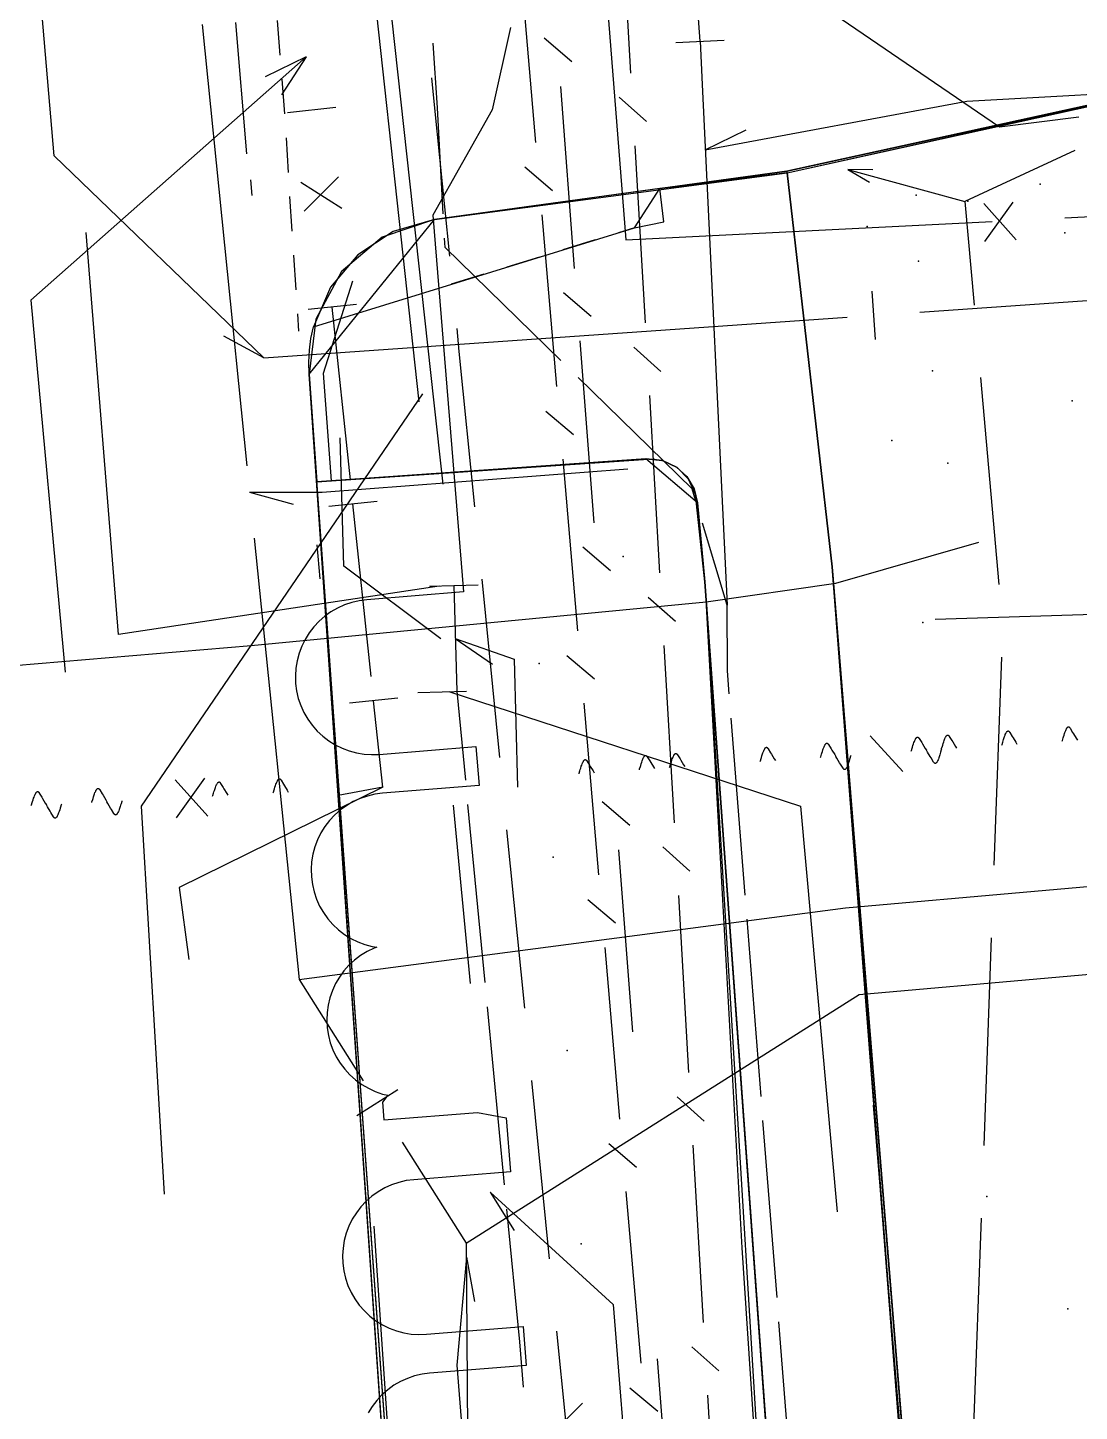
# Model space of a CAD drawing. Header units: metres. Extents: x -3903 to -3714, y 4981 to 6033.
# Drawn here: x -3845.56 to -3823.89, y 5857.09 to 5885.63 of the extents above; entities that cross this region are included whole.
import ezdxf

# ---------------------------------------------------------------- set-up
doc = ezdxf.new("R2010")
doc.units = ezdxf.units.M
for name, color, linetype in [('BUSH', 7, 'Continuous'), ('CURB', 7, 'Continuous'), ('ELECTR_CABLE', 7, 'Continuous'), ('ELECTR_CABLE_COMM', 7, 'Continuous'), ('GAS', 7, 'Continuous'), ('GRASS', 7, 'Continuous'), ('GROUND', 7, 'Continuous'), ('LAMP', 7, 'Continuous'), ('LOUNGER', 7, 'Continuous'), ('OVERHEAD_POWER_LINE', 7, 'Continuous'), ('ROAD', 7, 'Continuous'), ('SEWER', 7, 'Continuous'), ('SIDEWALK_PATH', 7, 'Continuous'), ('TREE', 7, 'Continuous'), ('WATER_PIPELINE', 7, 'Continuous')]:
    doc.layers.add(name, color=color, linetype=linetype)

msp = doc.modelspace()

# ---------------------------------------------------------------- linework, layer by layer
at = {"layer": 'BUSH'}
for p in [(-3824.695, 5882.397), (-3827.25, 5882.17), (-3828.26, 5881.526), (-3824.188, 5881.397), (-3827.201, 5880.813), (-3826.912, 5878.55), (-3827.755, 5877.111), (-3826.597, 5876.646), (-3824.126, 5859.202)]:
    msp.add_point(p, dxfattribs=at)
at = {"layer": 'CURB'}
for points in [[(-3812.863, 5828.993), (-3809.797, 5788.365), (-3812.599, 5785.145), (-3821.685, 5784.568), (-3830.007, 5784.137), (-3833.155, 5786.917), (-3836.82, 5837.701), (-3836.963, 5839.683), (-3839.763, 5878.481), (-3837.177, 5881.669), (-3829.911, 5882.635), (-3815.571, 5885.812)], [(-3840.359, 5885.06), (-3840.416, 5885.771)], [(-3840.261, 5883.851), (-3840.319, 5884.562)], [(-3840.19, 5882.64), (-3840.23, 5883.352)], [(-3829.915, 5882.668), (-3828.985, 5874.507), (-3825.055, 5826.096)], [(-3840.113, 5881.43), (-3840.162, 5882.141)], [(-3833.867, 5881.249), (-3834.537, 5881.042)], [(-3833.054, 5881.5), (-3833.389, 5881.397)], [(-3840.03, 5880.219), (-3840.079, 5880.931)], [(-3835.015, 5880.895), (-3835.685, 5880.688)], [(-3839.304, 5876.282), (-3839.464, 5878.503), (-3838.862, 5880.405)], [(-3836.163, 5880.541), (-3836.833, 5880.334)], [(-3839.972, 5879.365), (-3839.996, 5879.721)], [(-3825.102, 5784.391), (-3831.608, 5874.193), (-3831.756, 5875.825), (-3832.822, 5876.732), (-3839.603, 5876.261)], [(-3839.603, 5874.957), (-3839.545, 5874.258)]]:
    msp.add_lwpolyline(points, dxfattribs=at)
at = {"layer": 'ELECTR_CABLE'}
for points in [[(-3838.79, 5889.7), (-3837.5, 5877.91)], [(-3838.49, 5889.73), (-3837.2, 5877.95)], [(-3831.704, 5885.344), (-3831.92, 5888.342)], [(-3831.89, 5887.926), (-3825.535, 5883.579), (-3823.896, 5883.784)], [(-3836.999, 5881.787), (-3837.115, 5883.969), (-3837.209, 5885.308)], [(-3832.203, 5885.32), (-3831.205, 5885.368)], [(-3831.704, 5885.344), (-3831.661, 5884.452), (-3831.148, 5873.715)], [(-3831.597, 5883.109), (-3826.203, 5884.112), (-3821.511, 5884.373)], [(-3831.597, 5883.109), (-3830.758, 5883.519)], [(-3826.246, 5882.042), (-3826.057, 5879.905)], [(-3837.08, 5874.11), (-3843.695, 5873.108), (-3844.358, 5881.399)], [(-3834.578, 5878.762), (-3836.962, 5881.095), (-3836.972, 5881.287)], [(-3831.801, 5875.883), (-3831.87, 5876.112), (-3834.221, 5878.412)], [(-3825.925, 5878.411), (-3825.548, 5874.138)], [(-3837.423, 5878.074), (-3843.222, 5869.571), (-3842.75, 5861.564)], [(-3837.2, 5877.95), (-3837.009, 5876.21)], [(-3818.858, 5877.896), (-3819.238, 5873.663), (-3826.858, 5873.417)], [(-3837.05, 5873.02), (-3839.05, 5874.52), (-3839.123, 5877.163)], [(-3831.148, 5873.715), (-3831.657, 5875.404)], [(-3872.682, 5870.022), (-3851.209, 5872.02), (-3840.958, 5872.88), (-3831.579, 5873.787), (-3828.905, 5874.17), (-3825.962, 5875.014)], [(-3837.28, 5874.106), (-3836.28, 5874.134)], [(-3836.78, 5874.12), (-3836.72, 5871.94)], [(-3831.104, 5871.885), (-3831.142, 5872.361), (-3831.148, 5873.715)], [(-3836.75, 5873.03), (-3835.538, 5872.602), (-3835.465, 5869.959)], [(-3836.75, 5873.03), (-3835.984, 5872.495)], [(-3825.491, 5872.642), (-3825.647, 5868.354)], [(-3837.52, 5871.916), (-3836.52, 5871.944)], [(-3836.883, 5871.936), (-3829.634, 5869.571), (-3828.879, 5861.202)], [(-3836.72, 5871.94), (-3836.543, 5870.103)], [(-3830.776, 5867.734), (-3831.065, 5871.386)], [(-3828.202, 5871.019), (-3827.523, 5870.284)], [(-3827.351, 5870.702), (-3827.347, 5870.716), (-3827.333, 5870.765), (-3827.326, 5870.787), (-3827.316, 5870.82), (-3827.304, 5870.857), (-3827.296, 5870.881), (-3827.287, 5870.905), (-3827.28, 5870.922), (-3827.272, 5870.939), (-3827.267, 5870.95), (-3827.263, 5870.959), (-3827.258, 5870.966), (-3827.256, 5870.969), (-3827.254, 5870.972), (-3827.25, 5870.978), (-3827.247, 5870.981), (-3827.245, 5870.983), (-3827.243, 5870.986), (-3827.24, 5870.988), (-3827.237, 5870.99), (-3827.235, 5870.991), (-3827.233, 5870.992), (-3827.232, 5870.993), (-3827.23, 5870.993), (-3827.229, 5870.994), (-3827.227, 5870.994), (-3827.225, 5870.995), (-3827.223, 5870.995), (-3827.222, 5870.995), (-3827.221, 5870.994), (-3827.22, 5870.994), (-3827.219, 5870.994), (-3827.218, 5870.994), (-3827.216, 5870.993), (-3827.215, 5870.993), (-3827.213, 5870.992), (-3827.212, 5870.991), (-3827.211, 5870.99), (-3827.209, 5870.989), (-3827.208, 5870.988), (-3827.207, 5870.987), (-3827.206, 5870.986), (-3827.203, 5870.984), (-3827.202, 5870.982), (-3827.2, 5870.98), (-3827.197, 5870.976), (-3827.195, 5870.972), (-3827.19, 5870.965), (-3827.137, 5870.881), (-3827.12, 5870.853), (-3827.063, 5870.759), (-3827.04, 5870.723)], [(-3826.729, 5870.744), (-3826.725, 5870.758), (-3826.71, 5870.808), (-3826.704, 5870.829), (-3826.694, 5870.862), (-3826.682, 5870.899), (-3826.673, 5870.923), (-3826.665, 5870.947), (-3826.658, 5870.964), (-3826.65, 5870.982), (-3826.645, 5870.992), (-3826.64, 5871.001), (-3826.636, 5871.008), (-3826.634, 5871.011), (-3826.631, 5871.015), (-3826.627, 5871.02), (-3826.625, 5871.023), (-3826.623, 5871.025), (-3826.62, 5871.028), (-3826.618, 5871.03), (-3826.614, 5871.032), (-3826.612, 5871.034), (-3826.611, 5871.034), (-3826.609, 5871.035), (-3826.608, 5871.036), (-3826.607, 5871.036), (-3826.604, 5871.036), (-3826.603, 5871.037), (-3826.601, 5871.037), (-3826.6, 5871.037), (-3826.599, 5871.037), (-3826.598, 5871.037), (-3826.596, 5871.036), (-3826.595, 5871.036), (-3826.594, 5871.035), (-3826.592, 5871.035), (-3826.59, 5871.034), (-3826.589, 5871.033), (-3826.588, 5871.032), (-3826.587, 5871.032), (-3826.585, 5871.031), (-3826.584, 5871.03), (-3826.583, 5871.029), (-3826.581, 5871.026), (-3826.579, 5871.024), (-3826.577, 5871.022), (-3826.574, 5871.018), (-3826.572, 5871.014), (-3826.568, 5871.008), (-3826.515, 5870.923), (-3826.498, 5870.895), (-3826.44, 5870.801), (-3826.418, 5870.765)], [(-3825.484, 5870.828), (-3825.479, 5870.843), (-3825.465, 5870.892), (-3825.458, 5870.914), (-3825.448, 5870.947), (-3825.437, 5870.983), (-3825.428, 5871.008), (-3825.419, 5871.032), (-3825.413, 5871.049), (-3825.405, 5871.066), (-3825.4, 5871.077), (-3825.395, 5871.085), (-3825.39, 5871.093), (-3825.388, 5871.096), (-3825.386, 5871.099), (-3825.382, 5871.104), (-3825.38, 5871.107), (-3825.377, 5871.11), (-3825.375, 5871.112), (-3825.372, 5871.114), (-3825.369, 5871.117), (-3825.367, 5871.118), (-3825.366, 5871.119), (-3825.364, 5871.119), (-3825.363, 5871.12), (-3825.361, 5871.12), (-3825.359, 5871.121), (-3825.358, 5871.121), (-3825.356, 5871.121), (-3825.355, 5871.121), (-3825.354, 5871.121), (-3825.353, 5871.121), (-3825.351, 5871.121), (-3825.35, 5871.12), (-3825.349, 5871.12), (-3825.347, 5871.119), (-3825.345, 5871.118), (-3825.344, 5871.118), (-3825.343, 5871.117), (-3825.342, 5871.116), (-3825.34, 5871.115), (-3825.339, 5871.114), (-3825.338, 5871.113), (-3825.336, 5871.111), (-3825.334, 5871.109), (-3825.332, 5871.106), (-3825.329, 5871.102), (-3825.327, 5871.099), (-3825.323, 5871.092), (-3825.27, 5871.008), (-3825.253, 5870.979), (-3825.195, 5870.886), (-3825.172, 5870.849)], [(-3824.239, 5870.913), (-3824.234, 5870.927), (-3824.22, 5870.976), (-3824.213, 5870.998), (-3824.203, 5871.031), (-3824.192, 5871.068), (-3824.183, 5871.092), (-3824.174, 5871.116), (-3824.167, 5871.133), (-3824.16, 5871.15), (-3824.154, 5871.161), (-3824.15, 5871.17), (-3824.145, 5871.177), (-3824.143, 5871.18), (-3824.141, 5871.183), (-3824.137, 5871.189), (-3824.134, 5871.192), (-3824.132, 5871.194), (-3824.13, 5871.197), (-3824.127, 5871.199), (-3824.124, 5871.201), (-3824.122, 5871.202), (-3824.121, 5871.203), (-3824.119, 5871.204), (-3824.118, 5871.204), (-3824.116, 5871.205), (-3824.114, 5871.205), (-3824.112, 5871.206), (-3824.11, 5871.206), (-3824.11, 5871.206), (-3824.108, 5871.205), (-3824.107, 5871.205), (-3824.106, 5871.205), (-3824.105, 5871.205), (-3824.104, 5871.204), (-3824.102, 5871.204), (-3824.1, 5871.203), (-3824.099, 5871.202), (-3824.098, 5871.201), (-3824.097, 5871.2), (-3824.095, 5871.199), (-3824.094, 5871.198), (-3824.093, 5871.197), (-3824.091, 5871.195), (-3824.089, 5871.193), (-3824.087, 5871.191), (-3824.084, 5871.187), (-3824.082, 5871.183), (-3824.077, 5871.176), (-3824.025, 5871.092), (-3824.007, 5871.064), (-3823.95, 5870.97), (-3823.927, 5870.934)], [(-3830.464, 5870.491), (-3830.46, 5870.505), (-3830.446, 5870.554), (-3830.439, 5870.576), (-3830.429, 5870.609), (-3830.417, 5870.646), (-3830.409, 5870.67), (-3830.4, 5870.694), (-3830.393, 5870.711), (-3830.385, 5870.728), (-3830.38, 5870.739), (-3830.375, 5870.748), (-3830.371, 5870.755), (-3830.369, 5870.758), (-3830.367, 5870.761), (-3830.363, 5870.767), (-3830.36, 5870.77), (-3830.358, 5870.772), (-3830.355, 5870.775), (-3830.353, 5870.777), (-3830.35, 5870.779), (-3830.348, 5870.78), (-3830.346, 5870.781), (-3830.345, 5870.782), (-3830.343, 5870.782), (-3830.342, 5870.783), (-3830.34, 5870.783), (-3830.338, 5870.784), (-3830.336, 5870.784), (-3830.335, 5870.784), (-3830.334, 5870.783), (-3830.333, 5870.783), (-3830.332, 5870.783), (-3830.331, 5870.783), (-3830.329, 5870.782), (-3830.328, 5870.782), (-3830.326, 5870.781), (-3830.324, 5870.78), (-3830.324, 5870.779), (-3830.322, 5870.778), (-3830.321, 5870.777), (-3830.32, 5870.776), (-3830.319, 5870.775), (-3830.316, 5870.773), (-3830.315, 5870.771), (-3830.313, 5870.769), (-3830.31, 5870.765), (-3830.307, 5870.761), (-3830.303, 5870.754), (-3830.25, 5870.67), (-3830.233, 5870.642), (-3830.175, 5870.548), (-3830.153, 5870.512)], [(-3829.219, 5870.575), (-3829.215, 5870.59), (-3829.2, 5870.639), (-3829.194, 5870.661), (-3829.184, 5870.694), (-3829.172, 5870.73), (-3829.164, 5870.755), (-3829.155, 5870.778), (-3829.148, 5870.796), (-3829.14, 5870.813), (-3829.135, 5870.823), (-3829.13, 5870.832), (-3829.126, 5870.84), (-3829.124, 5870.843), (-3829.122, 5870.846), (-3829.118, 5870.851), (-3829.115, 5870.854), (-3829.113, 5870.857), (-3829.11, 5870.859), (-3829.108, 5870.861), (-3829.105, 5870.863), (-3829.103, 5870.865), (-3829.101, 5870.866), (-3829.1, 5870.866), (-3829.098, 5870.867), (-3829.097, 5870.867), (-3829.095, 5870.868), (-3829.093, 5870.868), (-3829.091, 5870.868), (-3829.09, 5870.868), (-3829.089, 5870.868), (-3829.088, 5870.868), (-3829.087, 5870.867), (-3829.086, 5870.867), (-3829.084, 5870.867), (-3829.083, 5870.866), (-3829.081, 5870.865), (-3829.079, 5870.864), (-3829.078, 5870.864), (-3829.077, 5870.863), (-3829.076, 5870.862), (-3829.075, 5870.861), (-3829.073, 5870.86), (-3829.071, 5870.857), (-3829.07, 5870.856), (-3829.067, 5870.853), (-3829.065, 5870.849), (-3829.062, 5870.846), (-3829.058, 5870.839), (-3829.005, 5870.754), (-3828.988, 5870.726), (-3828.93, 5870.633), (-3828.908, 5870.596)], [(-3826.729, 5870.744), (-3826.733, 5870.729), (-3826.747, 5870.68), (-3826.754, 5870.658), (-3826.764, 5870.625), (-3826.776, 5870.589), (-3826.784, 5870.564), (-3826.793, 5870.54), (-3826.8, 5870.523), (-3826.808, 5870.506), (-3826.813, 5870.495), (-3826.818, 5870.487), (-3826.822, 5870.479), (-3826.824, 5870.476), (-3826.826, 5870.473), (-3826.83, 5870.468), (-3826.833, 5870.465), (-3826.835, 5870.462), (-3826.838, 5870.46), (-3826.84, 5870.458), (-3826.843, 5870.455), (-3826.845, 5870.454), (-3826.847, 5870.453), (-3826.848, 5870.453), (-3826.85, 5870.452), (-3826.851, 5870.452), (-3826.853, 5870.451), (-3826.855, 5870.451), (-3826.857, 5870.451), (-3826.858, 5870.451), (-3826.859, 5870.451), (-3826.86, 5870.451), (-3826.861, 5870.451), (-3826.862, 5870.452), (-3826.864, 5870.452), (-3826.865, 5870.453), (-3826.867, 5870.454), (-3826.869, 5870.454), (-3826.87, 5870.455), (-3826.871, 5870.456), (-3826.872, 5870.457), (-3826.873, 5870.458), (-3826.874, 5870.459), (-3826.877, 5870.461), (-3826.878, 5870.463), (-3826.88, 5870.466), (-3826.883, 5870.47), (-3826.886, 5870.473), (-3826.89, 5870.48), (-3826.943, 5870.564), (-3826.96, 5870.593), (-3827.018, 5870.686), (-3827.04, 5870.723)], [(-3834.2, 5870.237), (-3834.195, 5870.252), (-3834.181, 5870.301), (-3834.174, 5870.323), (-3834.164, 5870.356), (-3834.153, 5870.392), (-3834.144, 5870.417), (-3834.135, 5870.441), (-3834.129, 5870.458), (-3834.121, 5870.475), (-3834.116, 5870.486), (-3834.111, 5870.494), (-3834.106, 5870.502), (-3834.104, 5870.505), (-3834.102, 5870.508), (-3834.098, 5870.513), (-3834.096, 5870.517), (-3834.093, 5870.519), (-3834.091, 5870.521), (-3834.088, 5870.524), (-3834.085, 5870.526), (-3834.083, 5870.527), (-3834.082, 5870.528), (-3834.08, 5870.529), (-3834.079, 5870.529), (-3834.077, 5870.53), (-3834.075, 5870.53), (-3834.074, 5870.53), (-3834.072, 5870.53), (-3834.071, 5870.53), (-3834.07, 5870.53), (-3834.069, 5870.53), (-3834.067, 5870.53), (-3834.066, 5870.53), (-3834.065, 5870.529), (-3834.063, 5870.528), (-3834.061, 5870.527), (-3834.06, 5870.527), (-3834.059, 5870.526), (-3834.058, 5870.525), (-3834.056, 5870.524), (-3834.055, 5870.523), (-3834.054, 5870.522), (-3834.052, 5870.52), (-3834.05, 5870.518), (-3834.048, 5870.515), (-3834.045, 5870.512), (-3834.043, 5870.508), (-3834.039, 5870.501), (-3833.986, 5870.417), (-3833.969, 5870.389), (-3833.911, 5870.295), (-3833.888, 5870.258)], [(-3832.955, 5870.322), (-3832.95, 5870.336), (-3832.936, 5870.386), (-3832.929, 5870.407), (-3832.919, 5870.44), (-3832.908, 5870.477), (-3832.899, 5870.501), (-3832.89, 5870.525), (-3832.883, 5870.542), (-3832.876, 5870.56), (-3832.87, 5870.57), (-3832.866, 5870.579), (-3832.861, 5870.586), (-3832.859, 5870.589), (-3832.857, 5870.593), (-3832.853, 5870.598), (-3832.85, 5870.601), (-3832.848, 5870.603), (-3832.846, 5870.606), (-3832.843, 5870.608), (-3832.84, 5870.61), (-3832.838, 5870.612), (-3832.837, 5870.612), (-3832.835, 5870.613), (-3832.834, 5870.614), (-3832.832, 5870.614), (-3832.83, 5870.614), (-3832.828, 5870.615), (-3832.826, 5870.615), (-3832.826, 5870.615), (-3832.824, 5870.615), (-3832.823, 5870.615), (-3832.822, 5870.614), (-3832.821, 5870.614), (-3832.82, 5870.613), (-3832.818, 5870.613), (-3832.816, 5870.612), (-3832.815, 5870.611), (-3832.814, 5870.61), (-3832.813, 5870.61), (-3832.811, 5870.609), (-3832.81, 5870.608), (-3832.809, 5870.607), (-3832.807, 5870.604), (-3832.805, 5870.603), (-3832.803, 5870.6), (-3832.8, 5870.596), (-3832.798, 5870.592), (-3832.793, 5870.586), (-3832.741, 5870.501), (-3832.723, 5870.473), (-3832.666, 5870.379), (-3832.643, 5870.343)], [(-3832.332, 5870.364), (-3832.328, 5870.379), (-3832.313, 5870.428), (-3832.307, 5870.45), (-3832.297, 5870.483), (-3832.285, 5870.519), (-3832.277, 5870.544), (-3832.268, 5870.567), (-3832.261, 5870.585), (-3832.253, 5870.602), (-3832.248, 5870.612), (-3832.243, 5870.621), (-3832.239, 5870.629), (-3832.237, 5870.632), (-3832.235, 5870.635), (-3832.231, 5870.64), (-3832.228, 5870.643), (-3832.226, 5870.646), (-3832.223, 5870.648), (-3832.221, 5870.65), (-3832.218, 5870.652), (-3832.215, 5870.654), (-3832.214, 5870.655), (-3832.213, 5870.655), (-3832.211, 5870.656), (-3832.21, 5870.656), (-3832.208, 5870.657), (-3832.206, 5870.657), (-3832.204, 5870.657), (-3832.203, 5870.657), (-3832.202, 5870.657), (-3832.201, 5870.657), (-3832.2, 5870.656), (-3832.198, 5870.656), (-3832.197, 5870.656), (-3832.195, 5870.655), (-3832.193, 5870.654), (-3832.192, 5870.653), (-3832.191, 5870.653), (-3832.19, 5870.652), (-3832.189, 5870.651), (-3832.187, 5870.65), (-3832.186, 5870.649), (-3832.184, 5870.646), (-3832.183, 5870.645), (-3832.18, 5870.642), (-3832.178, 5870.638), (-3832.175, 5870.635), (-3832.171, 5870.628), (-3832.118, 5870.543), (-3832.101, 5870.515), (-3832.043, 5870.422), (-3832.021, 5870.385)], [(-3828.597, 5870.617), (-3828.601, 5870.603), (-3828.615, 5870.553), (-3828.622, 5870.532), (-3828.632, 5870.499), (-3828.643, 5870.462), (-3828.652, 5870.438), (-3828.661, 5870.414), (-3828.668, 5870.397), (-3828.675, 5870.379), (-3828.681, 5870.369), (-3828.685, 5870.36), (-3828.69, 5870.353), (-3828.692, 5870.35), (-3828.694, 5870.346), (-3828.698, 5870.341), (-3828.701, 5870.338), (-3828.703, 5870.336), (-3828.705, 5870.333), (-3828.708, 5870.331), (-3828.711, 5870.329), (-3828.713, 5870.327), (-3828.714, 5870.327), (-3828.716, 5870.326), (-3828.718, 5870.325), (-3828.719, 5870.325), (-3828.721, 5870.324), (-3828.723, 5870.324), (-3828.725, 5870.324), (-3828.725, 5870.324), (-3828.727, 5870.324), (-3828.728, 5870.324), (-3828.729, 5870.325), (-3828.73, 5870.325), (-3828.731, 5870.325), (-3828.733, 5870.326), (-3828.735, 5870.327), (-3828.736, 5870.328), (-3828.737, 5870.328), (-3828.738, 5870.329), (-3828.74, 5870.33), (-3828.741, 5870.331), (-3828.742, 5870.332), (-3828.744, 5870.335), (-3828.746, 5870.336), (-3828.748, 5870.339), (-3828.751, 5870.343), (-3828.753, 5870.346), (-3828.758, 5870.353), (-3828.811, 5870.438), (-3828.828, 5870.466), (-3828.885, 5870.559), (-3828.908, 5870.596)], [(-3842.522, 5870.111), (-3841.854, 5869.366)], [(-3841.923, 5870.145), (-3842.503, 5869.33)], [(-3840.506, 5869.843), (-3840.501, 5869.858), (-3840.486, 5869.907), (-3840.479, 5869.929), (-3840.469, 5869.962), (-3840.457, 5869.998), (-3840.448, 5870.022), (-3840.439, 5870.046), (-3840.431, 5870.063), (-3840.423, 5870.08), (-3840.418, 5870.091), (-3840.413, 5870.099), (-3840.409, 5870.107), (-3840.407, 5870.11), (-3840.404, 5870.113), (-3840.4, 5870.118), (-3840.398, 5870.121), (-3840.395, 5870.123), (-3840.393, 5870.126), (-3840.39, 5870.128), (-3840.387, 5870.13), (-3840.385, 5870.131), (-3840.384, 5870.132), (-3840.382, 5870.133), (-3840.381, 5870.133), (-3840.379, 5870.134), (-3840.377, 5870.134), (-3840.375, 5870.135), (-3840.373, 5870.135), (-3840.373, 5870.135), (-3840.371, 5870.134), (-3840.37, 5870.134), (-3840.369, 5870.134), (-3840.368, 5870.134), (-3840.367, 5870.133), (-3840.365, 5870.132), (-3840.363, 5870.131), (-3840.362, 5870.131), (-3840.361, 5870.13), (-3840.36, 5870.129), (-3840.358, 5870.128), (-3840.357, 5870.127), (-3840.356, 5870.126), (-3840.354, 5870.124), (-3840.352, 5870.122), (-3840.35, 5870.119), (-3840.347, 5870.115), (-3840.345, 5870.112), (-3840.341, 5870.105), (-3840.289, 5870.02), (-3840.272, 5869.991), (-3840.216, 5869.897), (-3840.194, 5869.86)], [(-3845.491, 5869.58), (-3845.486, 5869.594), (-3845.471, 5869.643), (-3845.464, 5869.665), (-3845.454, 5869.698), (-3845.442, 5869.734), (-3845.433, 5869.758), (-3845.424, 5869.782), (-3845.416, 5869.799), (-3845.408, 5869.816), (-3845.403, 5869.827), (-3845.398, 5869.835), (-3845.394, 5869.843), (-3845.392, 5869.846), (-3845.389, 5869.849), (-3845.385, 5869.854), (-3845.383, 5869.857), (-3845.38, 5869.86), (-3845.378, 5869.862), (-3845.375, 5869.864), (-3845.372, 5869.866), (-3845.37, 5869.868), (-3845.369, 5869.868), (-3845.367, 5869.869), (-3845.366, 5869.87), (-3845.364, 5869.87), (-3845.362, 5869.87), (-3845.36, 5869.871), (-3845.358, 5869.871), (-3845.358, 5869.871), (-3845.356, 5869.87), (-3845.355, 5869.87), (-3845.354, 5869.87), (-3845.353, 5869.87), (-3845.352, 5869.869), (-3845.35, 5869.869), (-3845.348, 5869.868), (-3845.347, 5869.867), (-3845.346, 5869.866), (-3845.345, 5869.865), (-3845.343, 5869.864), (-3845.342, 5869.863), (-3845.341, 5869.862), (-3845.339, 5869.86), (-3845.337, 5869.858), (-3845.335, 5869.855), (-3845.332, 5869.851), (-3845.33, 5869.848), (-3845.326, 5869.841), (-3845.274, 5869.756), (-3845.257, 5869.727), (-3845.201, 5869.633), (-3845.179, 5869.596)], [(-3844.245, 5869.646), (-3844.24, 5869.66), (-3844.225, 5869.709), (-3844.218, 5869.731), (-3844.208, 5869.764), (-3844.195, 5869.8), (-3844.187, 5869.824), (-3844.177, 5869.848), (-3844.17, 5869.865), (-3844.162, 5869.882), (-3844.157, 5869.893), (-3844.152, 5869.901), (-3844.147, 5869.909), (-3844.145, 5869.912), (-3844.143, 5869.915), (-3844.139, 5869.92), (-3844.136, 5869.923), (-3844.134, 5869.926), (-3844.132, 5869.928), (-3844.129, 5869.93), (-3844.126, 5869.932), (-3844.124, 5869.934), (-3844.122, 5869.934), (-3844.121, 5869.935), (-3844.119, 5869.935), (-3844.118, 5869.936), (-3844.116, 5869.936), (-3844.114, 5869.937), (-3844.112, 5869.937), (-3844.111, 5869.937), (-3844.11, 5869.936), (-3844.109, 5869.936), (-3844.108, 5869.936), (-3844.107, 5869.936), (-3844.105, 5869.935), (-3844.104, 5869.935), (-3844.102, 5869.934), (-3844.101, 5869.933), (-3844.1, 5869.932), (-3844.098, 5869.931), (-3844.097, 5869.93), (-3844.096, 5869.929), (-3844.095, 5869.928), (-3844.093, 5869.926), (-3844.091, 5869.924), (-3844.089, 5869.921), (-3844.086, 5869.917), (-3844.084, 5869.914), (-3844.08, 5869.907), (-3844.028, 5869.822), (-3844.011, 5869.793), (-3843.955, 5869.699), (-3843.933, 5869.662)], [(-3838.246, 5869.963), (-3842.44, 5867.889), (-3842.243, 5866.406)], [(-3841.752, 5869.777), (-3841.748, 5869.792), (-3841.732, 5869.841), (-3841.726, 5869.863), (-3841.715, 5869.896), (-3841.703, 5869.932), (-3841.694, 5869.956), (-3841.685, 5869.98), (-3841.678, 5869.997), (-3841.67, 5870.014), (-3841.664, 5870.025), (-3841.66, 5870.033), (-3841.655, 5870.041), (-3841.653, 5870.044), (-3841.651, 5870.047), (-3841.647, 5870.052), (-3841.644, 5870.055), (-3841.642, 5870.057), (-3841.639, 5870.06), (-3841.637, 5870.062), (-3841.633, 5870.064), (-3841.631, 5870.065), (-3841.63, 5870.066), (-3841.628, 5870.067), (-3841.627, 5870.067), (-3841.625, 5870.068), (-3841.623, 5870.068), (-3841.622, 5870.069), (-3841.62, 5870.069), (-3841.619, 5870.069), (-3841.618, 5870.068), (-3841.617, 5870.068), (-3841.615, 5870.068), (-3841.614, 5870.068), (-3841.613, 5870.067), (-3841.611, 5870.067), (-3841.609, 5870.065), (-3841.608, 5870.065), (-3841.607, 5870.064), (-3841.606, 5870.063), (-3841.604, 5870.062), (-3841.603, 5870.061), (-3841.602, 5870.06), (-3841.6, 5870.058), (-3841.598, 5870.056), (-3841.596, 5870.053), (-3841.594, 5870.049), (-3841.591, 5870.046), (-3841.587, 5870.039), (-3841.535, 5869.954), (-3841.519, 5869.925), (-3841.462, 5869.831), (-3841.441, 5869.794)], [(-3838.246, 5869.963), (-3839.164, 5869.788)], [(-3844.868, 5869.613), (-3844.872, 5869.598), (-3844.887, 5869.549), (-3844.894, 5869.527), (-3844.905, 5869.494), (-3844.917, 5869.458), (-3844.926, 5869.434), (-3844.935, 5869.41), (-3844.942, 5869.393), (-3844.95, 5869.376), (-3844.955, 5869.365), (-3844.96, 5869.357), (-3844.965, 5869.349), (-3844.967, 5869.346), (-3844.969, 5869.343), (-3844.973, 5869.338), (-3844.976, 5869.335), (-3844.978, 5869.333), (-3844.981, 5869.33), (-3844.983, 5869.328), (-3844.986, 5869.326), (-3844.988, 5869.325), (-3844.99, 5869.324), (-3844.991, 5869.323), (-3844.993, 5869.323), (-3844.994, 5869.322), (-3844.996, 5869.322), (-3844.998, 5869.321), (-3845, 5869.321), (-3845.001, 5869.321), (-3845.002, 5869.322), (-3845.003, 5869.322), (-3845.004, 5869.322), (-3845.006, 5869.322), (-3845.007, 5869.323), (-3845.009, 5869.323), (-3845.01, 5869.325), (-3845.012, 5869.325), (-3845.013, 5869.326), (-3845.014, 5869.327), (-3845.015, 5869.328), (-3845.016, 5869.329), (-3845.017, 5869.33), (-3845.02, 5869.332), (-3845.021, 5869.334), (-3845.023, 5869.337), (-3845.026, 5869.341), (-3845.028, 5869.344), (-3845.033, 5869.351), (-3845.084, 5869.436), (-3845.101, 5869.465), (-3845.157, 5869.559), (-3845.179, 5869.596)], [(-3843.621, 5869.679), (-3843.626, 5869.664), (-3843.641, 5869.615), (-3843.648, 5869.593), (-3843.658, 5869.56), (-3843.671, 5869.524), (-3843.679, 5869.5), (-3843.689, 5869.476), (-3843.696, 5869.459), (-3843.704, 5869.442), (-3843.709, 5869.431), (-3843.714, 5869.423), (-3843.719, 5869.415), (-3843.721, 5869.412), (-3843.723, 5869.409), (-3843.727, 5869.404), (-3843.73, 5869.401), (-3843.732, 5869.398), (-3843.734, 5869.396), (-3843.737, 5869.394), (-3843.74, 5869.392), (-3843.742, 5869.39), (-3843.744, 5869.39), (-3843.745, 5869.389), (-3843.747, 5869.389), (-3843.748, 5869.388), (-3843.75, 5869.388), (-3843.752, 5869.387), (-3843.754, 5869.387), (-3843.755, 5869.387), (-3843.756, 5869.388), (-3843.757, 5869.388), (-3843.758, 5869.388), (-3843.759, 5869.388), (-3843.761, 5869.389), (-3843.762, 5869.389), (-3843.764, 5869.39), (-3843.765, 5869.391), (-3843.766, 5869.392), (-3843.768, 5869.393), (-3843.769, 5869.394), (-3843.77, 5869.395), (-3843.771, 5869.396), (-3843.774, 5869.398), (-3843.775, 5869.4), (-3843.777, 5869.403), (-3843.78, 5869.407), (-3843.782, 5869.41), (-3843.786, 5869.417), (-3843.838, 5869.502), (-3843.855, 5869.531), (-3843.911, 5869.625), (-3843.933, 5869.662)], [(-3836.796, 5869.592), (-3836.442, 5865.911)], [(-3836.496, 5869.605), (-3836.142, 5865.93)], [(-3830.447, 5863.583), (-3830.736, 5867.236)], [(-3825.702, 5866.855), (-3825.857, 5862.568)], [(-3836.094, 5865.433), (-3835.741, 5861.758)], [(-3830.118, 5859.433), (-3830.408, 5863.085)], [(-3836.029, 5861.61), (-3833.496, 5859.293), (-3832.823, 5850.874)], [(-3836.029, 5861.61), (-3835.534, 5860.818)], [(-3835.693, 5861.26), (-3835.43, 5858.52), (-3835.352, 5857.585)], [(-3825.912, 5861.069), (-3826.068, 5856.782)], [(-3834.957, 5851.055), (-3837.959, 5854.109), (-3838.424, 5860.908)], [(-3829.79, 5855.282), (-3830.079, 5858.934)]]:
    msp.add_lwpolyline(points, dxfattribs=at)
at = {"layer": 'ELECTR_CABLE_COMM'}
for points in [[(-3835.402, 5886.799), (-3835.097, 5883.258)], [(-3833.242, 5886.516), (-3833.136, 5884.688)], [(-3834.348, 5884.919), (-3834.916, 5885.407)], [(-3837.241, 5884.59), (-3837.176, 5883.963), (-3836.871, 5880.913)], [(-3834.29, 5880.662), (-3834.575, 5884.415)], [(-3833.372, 5884.189), (-3832.812, 5883.69)], [(-3833.049, 5883.191), (-3832.837, 5879.535)], [(-3835.32, 5882.752), (-3834.746, 5882.269)], [(-3834.969, 5881.763), (-3834.664, 5878.222)], [(-3833.949, 5879.67), (-3834.517, 5880.158)], [(-3836.721, 5879.421), (-3836.674, 5878.949), (-3836.355, 5875.743)], [(-3833.891, 5875.413), (-3834.176, 5879.166)], [(-3833.073, 5879.035), (-3832.513, 5878.537)], [(-3832.75, 5878.037), (-3832.538, 5874.381)], [(-3834.886, 5877.716), (-3834.313, 5877.233)], [(-3834.535, 5876.727), (-3834.23, 5873.186)], [(-3833.55, 5874.421), (-3834.119, 5874.909)], [(-3836.206, 5874.251), (-3835.84, 5870.573)], [(-3832.774, 5873.881), (-3832.214, 5873.383)], [(-3834.452, 5872.68), (-3833.879, 5872.197)], [(-3832.451, 5872.884), (-3832.239, 5869.227)], [(-3834.101, 5871.692), (-3833.796, 5868.15)], [(-3833.151, 5869.172), (-3833.72, 5869.661)], [(-3835.692, 5869.081), (-3835.326, 5865.403)], [(-3832.475, 5868.728), (-3831.915, 5868.23)], [(-3833.094, 5864.915), (-3833.379, 5868.669)], [(-3834.019, 5867.644), (-3833.445, 5867.162)], [(-3832.152, 5867.73), (-3831.94, 5864.074)], [(-3833.668, 5866.656), (-3833.363, 5863.114)], [(-3835.177, 5863.911), (-3834.812, 5860.233)], [(-3832.176, 5863.574), (-3831.617, 5863.076)], [(-3833.585, 5862.609), (-3833.012, 5862.126)], [(-3831.853, 5862.576), (-3831.641, 5858.92)], [(-3833.234, 5861.62), (-3832.929, 5858.079)], [(-3834.663, 5858.741), (-3834.48, 5856.902)], [(-3831.877, 5858.421), (-3831.318, 5857.922)], [(-3832.296, 5854.418), (-3832.581, 5858.171)], [(-3833.152, 5857.573), (-3832.578, 5857.09)], [(-3831.554, 5857.423), (-3831.342, 5853.767)], [(-3834.834, 5856.548), (-3834.127, 5857.255)]]:
    msp.add_lwpolyline(points, dxfattribs=at)
at = {"layer": 'GAS'}
for points in [[(-3839.826, 5885.021), (-3845.498, 5880.003), (-3844.793, 5872.335)], [(-3839.826, 5885.021), (-3840.666, 5884.612)], [(-3839.826, 5885.021), (-3840.334, 5884.238)], [(-3839.213, 5883.976), (-3840.208, 5883.871)], [(-3839.933, 5882.438), (-3839.089, 5881.901)], [(-3839.868, 5881.842), (-3839.159, 5882.548)], [(-3838.788, 5879.916), (-3839.782, 5879.812)], [(-3838.911, 5876.301), (-3839.285, 5879.864)], [(-3838.362, 5875.856), (-3839.356, 5875.752)], [(-3838.485, 5872.242), (-3838.859, 5875.804)], [(-3837.936, 5871.796), (-3838.93, 5871.692)], [(-3838.246, 5869.963), (-3838.433, 5871.744)]]:
    msp.add_lwpolyline(points, dxfattribs=at)
at = {"layer": 'GRASS'}
for points in [[(-3813.6, 5886.236), (-3809.348, 5829.723), (-3815.334, 5829.005), (-3824.436, 5828.307), (-3824.668, 5830.757), (-3825.43, 5830.706), (-3828.985, 5874.507), (-3829.911, 5882.635)], [(-3831.608, 5874.193), (-3829.937, 5846.736), (-3828.313, 5825.563), (-3826.555, 5804.401)]]:
    msp.add_lwpolyline(points, close=True, dxfattribs=at)
msp.add_lwpolyline([(-3836.963, 5839.683), (-3839.603, 5876.261), (-3832.674, 5876.731), (-3832.462, 5876.691), (-3832.193, 5876.563), (-3831.977, 5876.366), (-3831.827, 5876.115), (-3831.756, 5875.825), (-3831.608, 5874.193), (-3830.844, 5860.46), (-3829.937, 5846.736)], dxfattribs=at)
at = {"layer": 'GROUND'}
for points in [[(-3825.055, 5826.096), (-3827.958, 5861.294), (-3828.985, 5874.507), (-3829.911, 5882.635), (-3832.532, 5882.308), (-3829.915, 5882.668), (-3813.6, 5886.236), (-3813.493, 5884.971), (-3813.505, 5884.97), (-3809.348, 5829.723)], [(-3836.947, 5837.539), (-3839.763, 5878.481), (-3839.603, 5876.261), (-3832.822, 5876.732), (-3832.478, 5876.699), (-3832.176, 5876.553), (-3831.942, 5876.313), (-3831.801, 5875.997), (-3831.608, 5874.193), (-3825.102, 5784.391)]]:
    msp.add_lwpolyline(points, dxfattribs=at)
at = {"layer": 'LAMP'}
msp.add_point((-3826.187, 5882.05), dxfattribs=at)
at = {"layer": 'LOUNGER'}
msp.add_point((-3825.791, 5861.519), dxfattribs=at)
at = {"layer": 'OVERHEAD_POWER_LINE'}
for points in [[(-3823.977, 5883.092), (-3826.246, 5882.042)], [(-3828.659, 5882.697), (-3826.246, 5882.042)], [(-3828.142, 5882.696), (-3828.659, 5882.697), (-3828.21, 5882.437)]]:
    msp.add_lwpolyline(points, dxfattribs=at)
at = {"layer": 'ROAD'}
msp.add_lwpolyline([(-3816.391, 5885.626), (-3829.915, 5882.668), (-3837.176, 5881.67), (-3837.178, 5881.669), (-3838.257, 5881.304), (-3838.26, 5881.302), (-3839.1, 5880.588), (-3839.102, 5880.585), (-3839.627, 5879.617), (-3839.628, 5879.613), (-3839.763, 5878.482), (-3839.763, 5878.48), (-3838.2, 5855.755)], dxfattribs=at)
at = {"layer": 'SEWER'}
msp.add_lwpolyline([(-3835.614, 5885.629), (-3835.992, 5883.933), (-3837.216, 5881.758), (-3836.584, 5873.988), (-3838.577, 5873.826), (-3838.733, 5873.806), (-3838.886, 5873.77), (-3839.034, 5873.72), (-3839.177, 5873.655), (-3839.313, 5873.577), (-3839.441, 5873.485), (-3839.559, 5873.382), (-3839.667, 5873.267), (-3839.762, 5873.143), (-3839.845, 5873.009), (-3839.915, 5872.869), (-3839.97, 5872.722), (-3840.011, 5872.57), (-3840.037, 5872.415), (-3840.047, 5872.259), (-3840.042, 5872.102), (-3840.022, 5871.946), (-3839.986, 5871.793), (-3839.936, 5871.644), (-3839.871, 5871.501), (-3839.793, 5871.365), (-3839.701, 5871.237), (-3839.598, 5871.119), (-3839.483, 5871.012), (-3839.359, 5870.916), (-3839.225, 5870.833), (-3839.085, 5870.764), (-3838.938, 5870.708), (-3838.786, 5870.668), (-3838.631, 5870.642), (-3838.475, 5870.632), (-3838.318, 5870.637), (-3836.324, 5870.799), (-3836.259, 5869.997), (-3838.252, 5869.835), (-3838.408, 5869.814), (-3838.561, 5869.779), (-3838.71, 5869.728), (-3838.853, 5869.664), (-3838.989, 5869.585), (-3839.116, 5869.494), (-3839.235, 5869.39), (-3839.342, 5869.276), (-3839.438, 5869.151), (-3839.521, 5869.018), (-3839.59, 5868.877), (-3839.646, 5868.73), (-3839.686, 5868.579), (-3839.712, 5868.424), (-3839.722, 5868.267), (-3839.717, 5868.11), (-3839.697, 5867.955), (-3839.661, 5867.802), (-3839.611, 5867.653), (-3839.546, 5867.51), (-3839.468, 5867.374), (-3839.376, 5867.246), (-3839.273, 5867.128), (-3839.159, 5867.021), (-3839.034, 5866.925), (-3838.901, 5866.842), (-3838.76, 5866.772), (-3838.613, 5866.717), (-3838.461, 5866.676), (-3838.371, 5866.661), (-3838.426, 5866.641), (-3838.568, 5866.573), (-3838.701, 5866.491), (-3838.827, 5866.396), (-3838.942, 5866.29), (-3839.047, 5866.172), (-3839.139, 5866.045), (-3839.218, 5865.91), (-3839.284, 5865.768), (-3839.336, 5865.619), (-3839.373, 5865.467), (-3839.394, 5865.311), (-3839.401, 5865.154), (-3839.392, 5864.997), (-3839.367, 5864.842), (-3839.328, 5864.69), (-3839.273, 5864.543), (-3839.205, 5864.402), (-3839.123, 5864.268), (-3839.028, 5864.142), (-3838.922, 5864.027), (-3838.805, 5863.923), (-3838.678, 5863.83), (-3838.542, 5863.751), (-3838.4, 5863.685), (-3838.252, 5863.633), (-3838.141, 5863.607), (-3838.253, 5863.467), (-3838.222, 5863.097), (-3836.292, 5863.254), (-3835.702, 5863.142), (-3835.611, 5862.028), (-3837.605, 5861.866), (-3837.76, 5861.846), (-3837.913, 5861.81), (-3838.062, 5861.76), (-3838.205, 5861.695), (-3838.341, 5861.617), (-3838.469, 5861.525), (-3838.587, 5861.422), (-3838.694, 5861.307), (-3838.79, 5861.183), (-3838.873, 5861.05), (-3838.942, 5860.909), (-3838.998, 5860.762), (-3839.039, 5860.61), (-3839.064, 5860.455), (-3839.075, 5860.299), (-3839.07, 5860.142), (-3839.049, 5859.986), (-3839.014, 5859.833), (-3838.963, 5859.684), (-3838.899, 5859.541), (-3838.82, 5859.405), (-3838.729, 5859.278), (-3838.625, 5859.16), (-3838.511, 5859.052), (-3838.386, 5858.956), (-3838.253, 5858.873), (-3838.112, 5858.804), (-3837.965, 5858.749), (-3837.814, 5858.708), (-3837.659, 5858.682), (-3837.502, 5858.672), (-3837.345, 5858.677), (-3835.352, 5858.839), (-3835.286, 5858.036), (-3837.28, 5857.874), (-3837.436, 5857.854), (-3837.588, 5857.818), (-3837.737, 5857.768), (-3837.88, 5857.703), (-3838.016, 5857.625), (-3838.144, 5857.533), (-3838.262, 5857.43), (-3838.369, 5857.315), (-3838.465, 5857.191), (-3838.548, 5857.057)], dxfattribs=at)
at = {"layer": 'SIDEWALK_PATH'}
msp.add_lwpolyline([(-3825.102, 5784.391), (-3831.608, 5874.193), (-3831.801, 5875.997), (-3831.942, 5876.313), (-3832.176, 5876.553), (-3832.478, 5876.699), (-3832.822, 5876.732), (-3839.603, 5876.261), (-3839.763, 5878.481), (-3839.771, 5878.727), (-3839.758, 5878.973), (-3839.726, 5879.217), (-3839.673, 5879.457), (-3833.054, 5881.5), (-3832.532, 5882.308), (-3829.911, 5882.635), (-3828.985, 5874.507), (-3826.834, 5846.828)], dxfattribs=at)
for points in [[(-3839.673, 5879.457), (-3833.054, 5881.5), (-3832.454, 5881.619), (-3832.532, 5882.308), (-3837.177, 5881.669), (-3838.031, 5881.42), (-3838.761, 5880.942), (-3839.322, 5880.275)], [(-3825.479, 5826.046), (-3825.055, 5826.096), (-3828.132, 5863.406), (-3826.834, 5846.828), (-3825.815, 5831.423), (-3825.76, 5830.595)]]:
    msp.add_lwpolyline(points, close=True, dxfattribs=at)
at = {"layer": 'TREE'}
for p in [(-3824.036, 5877.927), (-3833.291, 5874.717), (-3827.11, 5873.357), (-3835.024, 5872.51), (-3834.734, 5868.515), (-3834.444, 5864.532), (-3834.153, 5860.541)]:
    msp.add_point(p, dxfattribs=at)
at = {"layer": 'WATER_PIPELINE'}
for points in [[(-3836.176, 5918.543), (-3833.236, 5881.247)], [(-3840.696, 5878.817), (-3845.022, 5882.98), (-3845.65, 5890.386)], [(-3841.966, 5885.694), (-3841.044, 5876.59)], [(-3841.281, 5885.73), (-3841.052, 5883.021)], [(-3840.973, 5882.484), (-3840.946, 5882.164)], [(-3824.186, 5881.706), (-3816.634, 5882.09)], [(-3825.858, 5881.996), (-3825.191, 5881.25)], [(-3825.259, 5882.028), (-3825.84, 5881.215)], [(-3833.236, 5881.247), (-3825.684, 5881.63)], [(-3827.174, 5879.759), (-3815.148, 5880.597)], [(-3828.164, 5880.189), (-3828.095, 5879.194)], [(-3840.696, 5878.817), (-3828.67, 5879.655)], [(-3840.696, 5878.817), (-3841.518, 5879.261)], [(-3840.989, 5876.046), (-3839.495, 5876.044), (-3833.197, 5876.526)], [(-3840.989, 5876.046), (-3840.089, 5875.795)], [(-3840.893, 5875.098), (-3839.97, 5865.994)], [(-3839.97, 5865.994), (-3828.704, 5867.472), (-3820.912, 5868.162)], [(-3836.523, 5860.556), (-3828.424, 5865.683), (-3820.633, 5866.374)], [(-3839.97, 5865.994), (-3838.648, 5863.908)], [(-3837.938, 5863.717), (-3838.78, 5863.183)], [(-3837.845, 5862.642), (-3836.523, 5860.556)], [(-3836.523, 5860.556), (-3836.373, 5839.204)], [(-3836.522, 5860.269), (-3836.722, 5858.04), (-3836.219, 5851.742)], [(-3836.522, 5860.269), (-3836.353, 5859.351)]]:
    msp.add_lwpolyline(points, dxfattribs=at)

doc.saveas('drawing.dxf')
